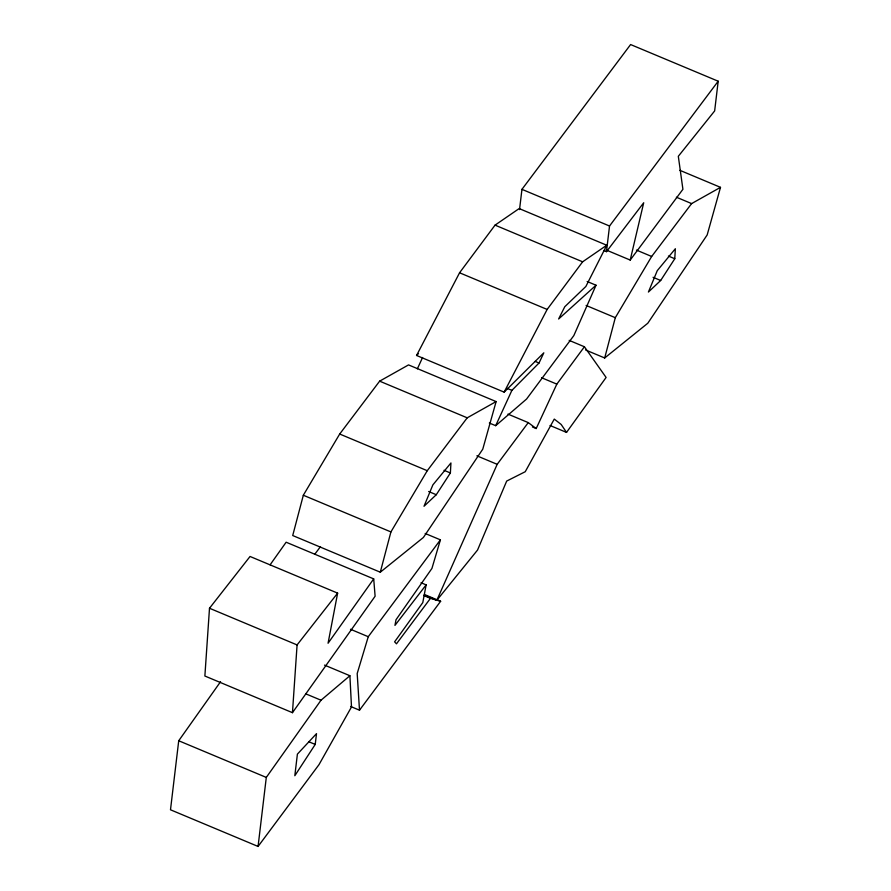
<?xml version="1.0" encoding="UTF-8"?>
<svg xmlns="http://www.w3.org/2000/svg" width="891" height="891" viewBox="0 0 891 891"><rect width="100%" height="100%" fill="white"/><g stroke="black" fill="none" stroke-linecap="round" stroke-linejoin="round"><path stroke-width="1.34" d="M450.378 472.965L450.946 462.964L432.87 484.893L424.016 506.266L436.278 494.717L450.378 472.965L444.03 470.303M674.777 258.735L675.345 248.734L657.268 270.664L648.414 292.036L660.677 280.487L674.777 258.735L668.428 256.073M373.708 578.894L328.066 643.246L337.633 593.139L250.048 556.474L209.496 608.252L204.874 676.013L292.46 712.677L375.111 596.235L373.708 578.894L286.134 542.218L270.118 564.805M292.46 712.677L297.082 644.928L337.633 593.139M220.556 681.715L178.723 740.755L170.493 809.785L258.067 846.45L319.023 764.612L351.5 706.953L349.907 675.734L324.524 665.109M258.067 846.45L266.298 777.42L321.016 700.215L349.907 675.734M315.225 744.43L316.505 733.638L297.394 754.142L294.821 775.727L315.225 744.43L308.876 741.78M519.531 209.597L521.948 189.349L630.605 44.55L718.191 81.215L714.649 110.929L678.318 156.293L682.918 189.293L630.204 260.061L606.092 249.97M603.931 250.605L606.47 251.663L609.533 226.013L718.191 81.215M421.053 582.747L426.132 584.875L422.791 602.594L394.613 641.832L396.473 643.825L430.464 598.351L440.633 601.28L359.496 710.194L350.608 706.474M630.204 260.061L643.714 202.747L606.47 251.663M303.33 495.24L292.716 535.536L380.29 572.2L423.392 537.473L482.766 449.187L496.12 401.574L408.535 364.909L379.633 381.159L339.694 434.028L303.33 495.24L390.915 531.916L427.268 470.704L467.218 417.823L496.12 401.574M380.29 572.2L390.915 531.916M585.654 350.007L604.688 357.97L615.302 317.686L651.666 256.474L691.616 203.594L720.507 187.344L679.9 170.337M720.507 187.344L707.164 234.957L647.79 323.244L604.688 357.97M425.174 533.475L440.41 539.846L431.923 568.447L396.005 619.757L394.958 625.393L426.132 584.875M440.41 539.846L368.261 636.709L357.191 673.529L359.496 710.194M587.158 281.5L596.034 285.22L573.837 335.584L526.57 399.034L495.686 425.686L489.337 423.036M424.127 594.999L436.813 600.311L497.178 464.322L528.252 422.612L536.204 428.538L556.83 384.121L584.418 346.766L569.182 340.384M417.367 368.841L422.579 357.491M495.686 425.686L511.891 390.369L539.022 363.016L543.822 352.825L504.139 392.129L416.565 355.464L459.567 272.78L495.051 225.133L519.163 208.572L606.738 245.237L585.866 286.479L564.783 306.727L558.624 318.989L596.034 285.22M504.139 392.129L547.141 309.444L582.625 261.809L606.738 245.237M550.037 425.497L566.531 432.402L606.103 377.45L584.418 346.766M314.679 554.391L320.482 546.606M436.813 600.311L477.565 550.014L506.689 481.062L525.245 471.707L554.269 419.093L561.174 424.461L566.531 432.402M416.565 355.464L418.492 353.549M676.38 197.212L691.616 203.594M521.948 189.349L609.533 226.013M636.441 250.093L651.666 256.474M653.058 277.29L660.677 280.487M495.051 225.133L582.625 261.809M586.111 305.457L615.302 317.686M459.567 272.78L547.141 309.444M535.213 361.423L539.022 363.016M541.605 377.751L556.83 384.121M506.812 388.242L511.891 390.369M507.948 414.103L528.252 422.612M532.395 426.945L536.204 428.538M379.633 381.159L467.218 417.823M476.874 455.813L497.178 464.322M339.694 434.028L427.268 470.704M428.66 491.52L436.278 494.717M425.397 594.898L440.633 601.28M424.116 595.7L430.464 598.351M350.486 629.269L368.261 636.709M209.496 608.252L297.082 644.928M305.78 693.844L321.016 700.215M178.723 740.755L266.298 777.42"/></g></svg>
